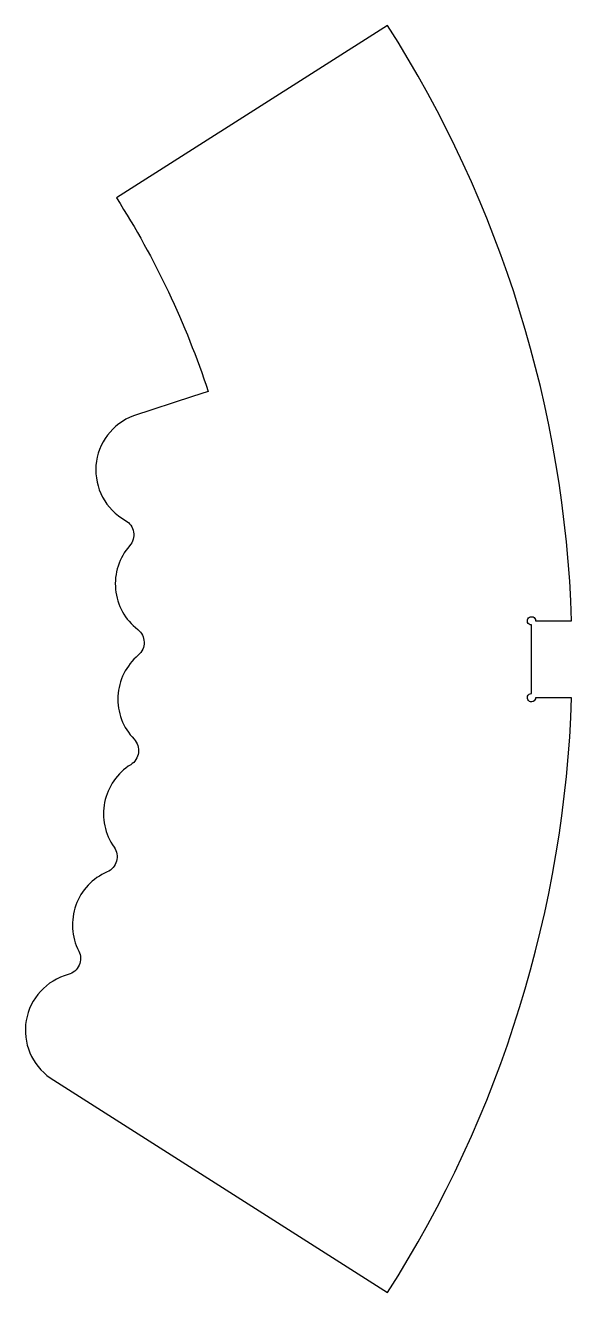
# Model space of a CAD drawing. Header units: millimetres. Extents: x 77 to 143, y -77 to 77.
import ezdxf

# ---------------------------------------------------------------- set-up
doc = ezdxf.new("R2010")
doc.units = ezdxf.units.MM
doc.layers.get('0').update_dxf_attribs({"linetype": 'CONTINUOUS'})

msp = doc.modelspace()

# ---------------------------------------------------------------- linework, layer by layer
msp.add_lwpolyline([(142.86, -4.69), (138.49, -4.69, -2.414214), (137.99, -4.19), (137.99, 4.13, -2.414214), (138.49, 4.63), (142.86, 4.63, 0.134505), (120.55, 76.8), (87.71, 55.88, -0.062653), (98.82, 32.41), (96.91, 31.81), (89.77, 29.47, 0.63985), (88.78, 16.8, -0.477077), (89.3, 13.73, 0.432601), (90.28, 3.58, -0.477077), (90.35, 0.47, 0.432601), (89.83, -9.72, -0.477077), (89.44, -12.81, 0.432601), (87.42, -22.81, -0.477077), (86.59, -25.8, 0.432601), (83.13, -35.4, -0.477077), (81.86, -38.24, 0.63985), (79.69, -50.77), (120.55, -76.8, 0.134409)], format="xyb", close=True)

doc.saveas('drawing.dxf')
